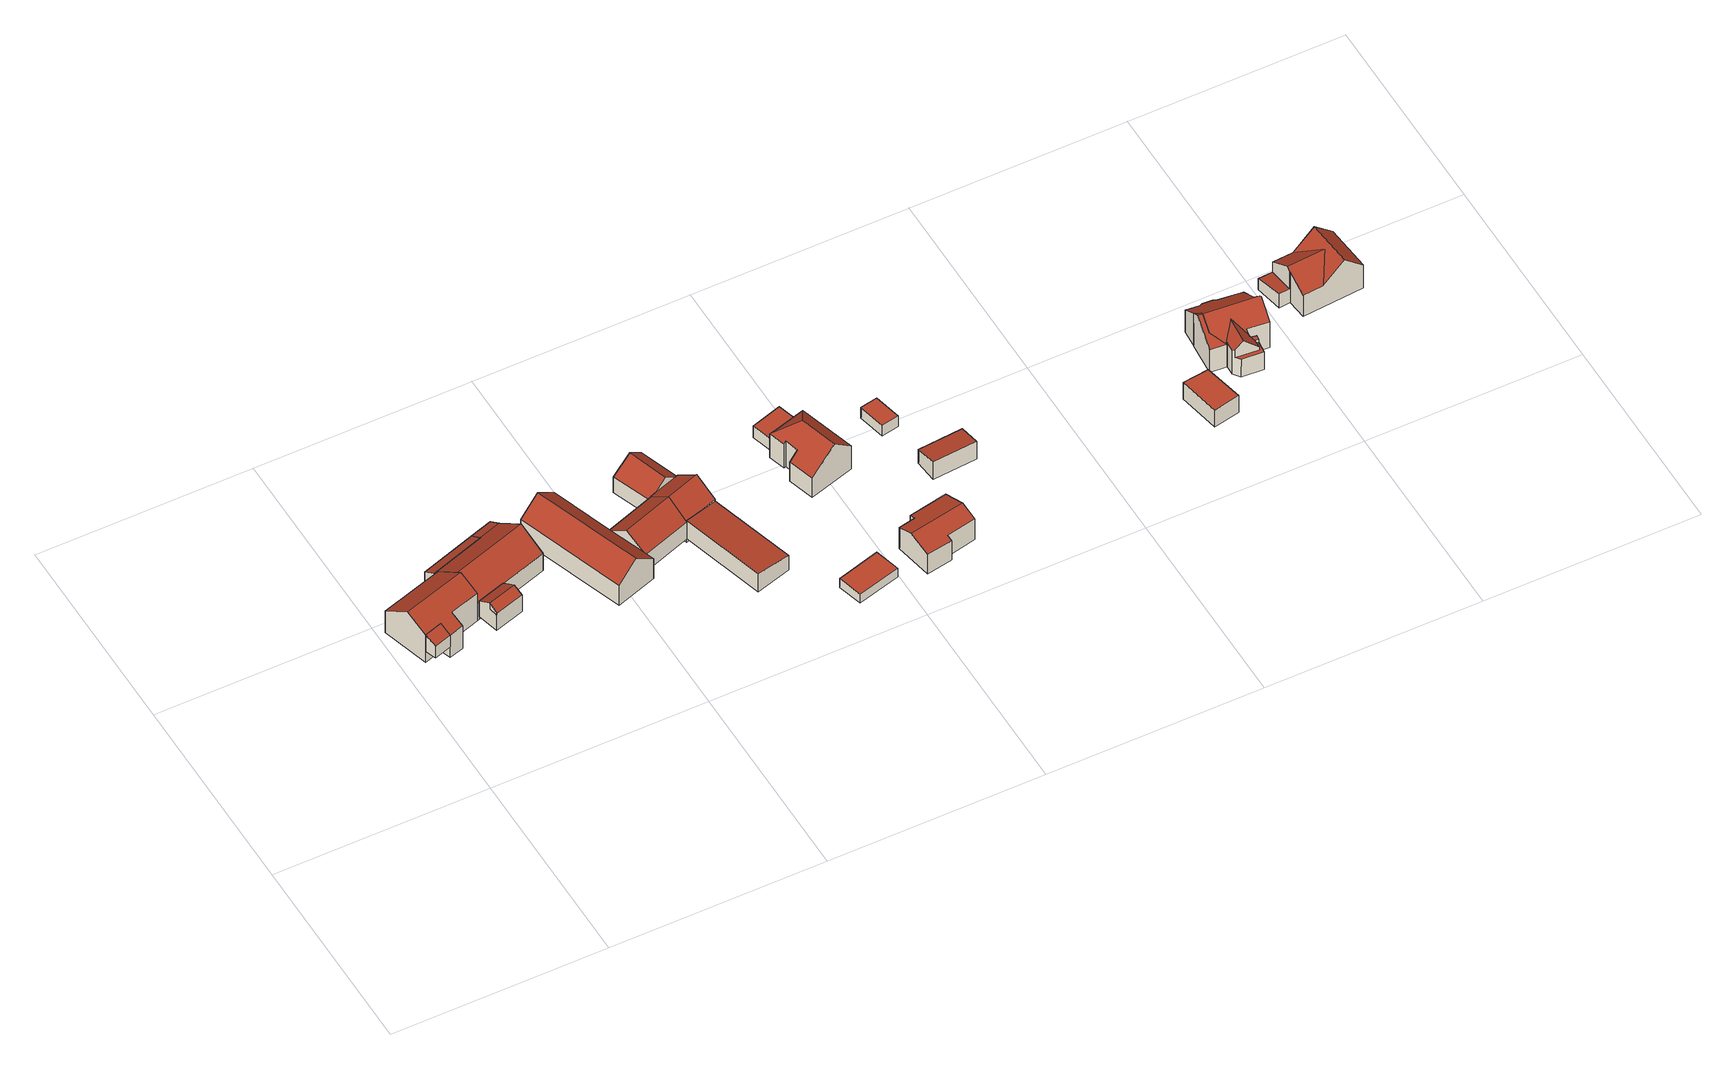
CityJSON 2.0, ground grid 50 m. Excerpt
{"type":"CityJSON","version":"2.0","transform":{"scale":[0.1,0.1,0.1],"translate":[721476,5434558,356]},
"CityObjects":{
"building1":{"type":"Building","attributes":{"Gemeindeschluessel":"09375181","HoeheDach":"368.257","HoeheGrund":"363.401","Methode":"2000","NiedrigsteTraufeDesGebaeudes":"366.735","Geometrietyp2DReferenz":"3000","measuredHeight":4.86,"function":"51009_1610","roofType":"2100"},"geometry":[{"type":"Solid","lod":"2","boundaries":[[[[0,1,2,3]],[[3,4,5,0]],[[2,6,4,3]],[[4,6,7,5]],[[0,5,7,1]],[[1,7,6,2]]]],"semantics":{"surfaces":[{"type":"GroundSurface","Flaeche":"11.326","Z_MAX":"0.000","Z_MAX_ASL":"363.401","Z_MIN":"0.000","Z_MIN_ASL":"363.401"},{"type":"WallSurface","Flaeche":"11.086","Z_MAX":"4.856","Z_MAX_ASL":"368.257","Z_MIN":"0.000","Z_MIN_ASL":"363.401"},{"type":"WallSurface","Flaeche":"14.099","Z_MAX":"3.360","Z_MAX_ASL":"366.761","Z_MIN":"0.000","Z_MIN_ASL":"363.401"},{"type":"RoofSurface","Dachneigung":"60.650","Dachorientierung":"162.802","Flaeche":"12.994","Z_MAX":"4.856","Z_MAX_ASL":"368.257","Z_MIN":"3.334","Z_MIN_ASL":"366.735"},{"type":"WallSurface","Flaeche":"20.536","Z_MAX":"4.856","Z_MAX_ASL":"368.257","Z_MIN":"0.000","Z_MIN_ASL":"363.401"},{"type":"WallSurface","Flaeche":"10.927","Z_MAX":"4.856","Z_MAX_ASL":"368.257","Z_MIN":"0.000","Z_MIN_ASL":"363.401"}],"values":[[0,1,2,3,4,5]]}}]},
"building2":{"type":"Building","attributes":{"Gemeindeschluessel":"09375181","HoeheDach":"371.040","HoeheGrund":"360.240","Methode":"2000","NiedrigsteTraufeDesGebaeudes":"366.636","Geometrietyp2DReferenz":"3000","measuredHeight":10.8,"function":"31001_1000","roofType":"3100"},"address":[{"Country":"Germany","Locality":"Pettendorf","ThoroughfareName":"Keltenstraße 45"}],"geometry":[{"type":"Solid","lod":"2","boundaries":[[[[8,9,6,10,11,12,13,14]],[[15,16,17,18]],[[18,17,13,12,19]],[[19,12,11,20]],[[14,13,17,16]],[[21,9,8,22]],[[18,19,20,23,24,21,22,15]],[[20,11,10,23]],[[24,6,9,21]],[[23,10,6,24]],[[22,8,14,16,15]]]],"semantics":{"surfaces":[{"type":"RoofSurface","Dachneigung":"61.270","Dachorientierung":"162.734","Flaeche":"97.025","Z_MAX":"10.800","Z_MAX_ASL":"371.040","Z_MIN":"6.512","Z_MIN_ASL":"366.752"},{"type":"WallSurface","Flaeche":"96.920","Z_MAX":"6.439","Z_MAX_ASL":"366.679","Z_MIN":"0.000","Z_MIN_ASL":"360.240"},{"type":"WallSurface","Flaeche":"99.090","Z_MAX":"10.800","Z_MAX_ASL":"371.040","Z_MIN":"0.000","Z_MIN_ASL":"360.240"},{"type":"WallSurface","Flaeche":"61.466","Z_MAX":"8.214","Z_MAX_ASL":"368.454","Z_MIN":"0.000","Z_MIN_ASL":"360.240"},{"type":"RoofSurface","Dachneigung":"55.242","Dachorientierung":"342.733","Flaeche":"116.554","Z_MAX":"10.800","Z_MAX_ASL":"371.040","Z_MIN":"6.396","Z_MIN_ASL":"366.636"},{"type":"WallSurface","Flaeche":"33.756","Z_MAX":"7.974","Z_MAX_ASL":"368.214","Z_MIN":"0.000","Z_MIN_ASL":"360.240"},{"type":"GroundSurface","Flaeche":"180.844","Z_MAX":"0.000","Z_MAX_ASL":"360.240","Z_MIN":"0.000","Z_MIN_ASL":"360.240"},{"type":"WallSurface","Flaeche":"22.868","Z_MAX":"8.214","Z_MAX_ASL":"368.454","Z_MIN":"0.000","Z_MIN_ASL":"360.240"},{"type":"WallSurface","Flaeche":"19.272","Z_MAX":"7.971","Z_MAX_ASL":"368.211","Z_MIN":"0.000","Z_MIN_ASL":"360.240"},{"type":"WallSurface","Flaeche":"23.396","Z_MAX":"6.512","Z_MAX_ASL":"366.752","Z_MIN":"0.000","Z_MIN_ASL":"360.240"},{"type":"WallSurface","Flaeche":"102.959","Z_MAX":"10.800","Z_MAX_ASL":"371.040","Z_MIN":"0.000","Z_MIN_ASL":"360.240"}],"values":[[0,1,2,3,4,5,6,7,8,9,10]]}}]},
"building3":{"type":"Building","attributes":{"Gemeindeschluessel":"09375181","HoeheDach":"367.457","HoeheGrund":"361.240","Methode":"2000","NiedrigsteTraufeDesGebaeudes":"365.626","Geometrietyp2DReferenz":"3000","measuredHeight":6.22,"function":"31001_2000","roofType":"3100"},"geometry":[{"type":"Solid","lod":"2","boundaries":[[[[25,26,27,28]],[[26,29,30,27]],[[26,25,31,32,33,29]],[[31,34,35,36,37,32]],[[37,36,29,33]],[[34,28,27,30,35]],[[31,25,28,34]],[[32,37,33]],[[36,35,30,29]]]],"semantics":{"surfaces":[{"type":"WallSurface","Flaeche":"30.691","Z_MAX":"4.453","Z_MAX_ASL":"365.693","Z_MIN":"0.000","Z_MIN_ASL":"361.240"},{"type":"RoofSurface","Dachneigung":"59.486","Dachorientierung":"342.905","Flaeche":"24.773","Z_MAX":"6.217","Z_MAX_ASL":"367.457","Z_MIN":"4.391","Z_MIN_ASL":"365.631"},{"type":"WallSurface","Flaeche":"25.782","Z_MAX":"6.217","Z_MAX_ASL":"367.457","Z_MIN":"0.000","Z_MIN_ASL":"361.240"},{"type":"WallSurface","Flaeche":"35.138","Z_MAX":"4.902","Z_MAX_ASL":"366.142","Z_MIN":"0.000","Z_MIN_ASL":"361.240"},{"type":"WallSurface","Flaeche":"2.620","Z_MAX":"6.217","Z_MAX_ASL":"367.457","Z_MIN":"4.386","Z_MIN_ASL":"365.626"},{"type":"WallSurface","Flaeche":"28.841","Z_MAX":"6.217","Z_MAX_ASL":"367.457","Z_MIN":"0.000","Z_MIN_ASL":"361.240"},{"type":"GroundSurface","Flaeche":"37.252","Z_MAX":"0.000","Z_MAX_ASL":"361.240","Z_MIN":"0.000","Z_MIN_ASL":"361.240"},{"type":"RoofSurface","Dachneigung":"90.000","Dachorientierung":"-1.000","Flaeche":"0.144","Z_MAX":"4.386","Z_MAX_ASL":"365.626","Z_MIN":"4.386","Z_MIN_ASL":"365.626"},{"type":"RoofSurface","Dachneigung":"59.493","Dachorientierung":"162.907","Flaeche":"18.300","Z_MAX":"6.217","Z_MAX_ASL":"367.457","Z_MIN":"4.902","Z_MIN_ASL":"366.142"}],"values":[[0,1,2,3,4,5,6,7,8]]}}]},
"building4":{"type":"Building","attributes":{"Gemeindeschluessel":"09375181","HoeheDach":"365.202","HoeheGrund":"360.120","Methode":"2000","NiedrigsteTraufeDesGebaeudes":"363.816","Geometrietyp2DReferenz":"3000","measuredHeight":5.08,"function":"51009_1610","roofType":"2100"},"geometry":[{"type":"Solid","lod":"2","boundaries":[[[[38,39,40,41]],[[42,43,40,39]],[[44,42,39,38]],[[38,41,45,44]],[[45,43,42,44]],[[41,40,43,45]]]],"semantics":{"surfaces":[{"type":"WallSurface","Flaeche":"50.185","Z_MAX":"3.696","Z_MAX_ASL":"363.816","Z_MIN":"0.000","Z_MIN_ASL":"360.120"},{"type":"RoofSurface","Dachneigung":"62.188","Dachorientierung":"341.902","Flaeche":"40.103","Z_MAX":"5.082","Z_MAX_ASL":"365.202","Z_MIN":"3.696","Z_MIN_ASL":"363.816"},{"type":"WallSurface","Flaeche":"11.382","Z_MAX":"5.067","Z_MAX_ASL":"365.187","Z_MIN":"0.000","Z_MIN_ASL":"360.120"},{"type":"GroundSurface","Flaeche":"35.471","Z_MAX":"0.000","Z_MAX_ASL":"360.120","Z_MIN":"0.000","Z_MIN_ASL":"360.120"},{"type":"WallSurface","Flaeche":"68.857","Z_MAX":"5.082","Z_MAX_ASL":"365.202","Z_MIN":"0.000","Z_MIN_ASL":"360.120"},{"type":"WallSurface","Flaeche":"11.537","Z_MAX":"5.082","Z_MAX_ASL":"365.202","Z_MIN":"0.000","Z_MIN_ASL":"360.120"}],"values":[[0,1,2,3,4,5]]}}]},
"building5":{"type":"Building","attributes":{"Gemeindeschluessel":"09375181","HoeheDach":"369.600","HoeheGrund":"360.310","Methode":"2000","NiedrigsteTraufeDesGebaeudes":"363.817","Geometrietyp2DReferenz":"3000","measuredHeight":9.29,"function":"31001_2000","roofType":"3100"},"geometry":[{"type":"Solid","lod":"2","boundaries":[[[[46,47,48,49,50,51]],[[52,53,54,51,50,55]],[[46,51,54,56]],[[57,58,59,60,40]],[[61,62,52,55,63]],[[61,64,58,57,47,46,56,65,62]],[[61,63,66,64]],[[57,40,48,47]],[[63,55,50,49,60,59,66]],[[60,49,48,40]],[[64,66,59,58]],[[65,53,52,62]],[[56,54,53,65]]]],"semantics":{"surfaces":[{"type":"WallSurface","Flaeche":"97.379","Z_MAX":"9.290","Z_MAX_ASL":"369.600","Z_MIN":"0.000","Z_MIN_ASL":"360.310"},{"type":"RoofSurface","Dachneigung":"54.365","Dachorientierung":"162.100","Flaeche":"142.191","Z_MAX":"9.290","Z_MAX_ASL":"369.600","Z_MIN":"4.946","Z_MIN_ASL":"365.256"},{"type":"WallSurface","Flaeche":"57.630","Z_MAX":"4.951","Z_MAX_ASL":"365.261","Z_MIN":"0.000","Z_MIN_ASL":"360.310"},{"type":"WallSurface","Flaeche":"11.098","Z_MAX":"4.944","Z_MAX_ASL":"365.254","Z_MIN":"0.000","Z_MIN_ASL":"360.310"},{"type":"WallSurface","Flaeche":"80.347","Z_MAX":"9.290","Z_MAX_ASL":"369.600","Z_MIN":"0.000","Z_MIN_ASL":"360.310"},{"type":"GroundSurface","Flaeche":"245.697","Z_MAX":"0.000","Z_MAX_ASL":"360.310","Z_MIN":"0.000","Z_MIN_ASL":"360.310"},{"type":"WallSurface","Flaeche":"5.838","Z_MAX":"5.739","Z_MAX_ASL":"366.049","Z_MIN":"0.000","Z_MIN_ASL":"360.310"},{"type":"WallSurface","Flaeche":"19.311","Z_MAX":"3.508","Z_MAX_ASL":"363.818","Z_MIN":"0.000","Z_MIN_ASL":"360.310"},{"type":"RoofSurface","Dachneigung":"54.369","Dachorientierung":"342.102","Flaeche":"142.618","Z_MAX":"9.290","Z_MAX_ASL":"369.600","Z_MIN":"4.910","Z_MIN_ASL":"365.220"},{"type":"RoofSurface","Dachneigung":"61.503","Dachorientierung":"342.092","Flaeche":"16.176","Z_MAX":"4.910","Z_MAX_ASL":"365.220","Z_MIN":"3.507","Z_MIN_ASL":"363.817"},{"type":"WallSurface","Flaeche":"67.174","Z_MAX":"4.957","Z_MAX_ASL":"365.267","Z_MIN":"0.000","Z_MIN_ASL":"360.310"},{"type":"WallSurface","Flaeche":"2.457","Z_MAX":"4.949","Z_MAX_ASL":"365.259","Z_MIN":"0.000","Z_MIN_ASL":"360.310"},{"type":"WallSurface","Flaeche":"34.345","Z_MAX":"4.951","Z_MAX_ASL":"365.261","Z_MIN":"0.000","Z_MIN_ASL":"360.310"}],"values":[[0,1,2,3,4,5,6,7,8,9,10,11,12]]}}]},
"building6":{"type":"Building","attributes":{"Gemeindeschluessel":"09375181","HoeheDach":"369.210","HoeheGrund":"359.370","Methode":"2000","NiedrigsteTraufeDesGebaeudes":"365.208","Geometrietyp2DReferenz":"3000","measuredHeight":9.84,"function":"31001_2000","roofType":"3100"},"geometry":[{"type":"Solid","lod":"2","boundaries":[[[[67,68,69,70,71,72]],[[73,74,75,76,77,78]],[[70,75,74,71]],[[71,74,73,79,72]],[[67,80,78,77,68]],[[72,79,80,67]],[[68,77,76,69]],[[69,76,75,70]],[[79,73,78,80]]]],"semantics":{"surfaces":[{"type":"GroundSurface","Flaeche":"271.115","Z_MAX":"0.000","Z_MAX_ASL":"359.370","Z_MIN":"0.000","Z_MIN_ASL":"359.370"},{"type":"RoofSurface","Dachneigung":"51.900","Dachorientierung":"70.943","Flaeche":"171.310","Z_MAX":"9.840","Z_MAX_ASL":"369.210","Z_MIN":"5.838","Z_MIN_ASL":"365.208"},{"type":"WallSurface","Flaeche":"12.823","Z_MAX":"5.860","Z_MAX_ASL":"365.230","Z_MIN":"0.000","Z_MIN_ASL":"359.370"},{"type":"WallSurface","Flaeche":"79.698","Z_MAX":"9.840","Z_MAX_ASL":"369.210","Z_MIN":"0.000","Z_MIN_ASL":"359.370"},{"type":"WallSurface","Flaeche":"79.009","Z_MAX":"9.840","Z_MAX_ASL":"369.210","Z_MIN":"0.000","Z_MIN_ASL":"359.370"},{"type":"WallSurface","Flaeche":"158.673","Z_MAX":"5.879","Z_MAX_ASL":"365.249","Z_MIN":"0.000","Z_MIN_ASL":"359.370"},{"type":"WallSurface","Flaeche":"88.163","Z_MAX":"5.954","Z_MAX_ASL":"365.324","Z_MIN":"0.000","Z_MIN_ASL":"359.370"},{"type":"WallSurface","Flaeche":"58.776","Z_MAX":"5.954","Z_MAX_ASL":"365.324","Z_MIN":"0.000","Z_MIN_ASL":"359.370"},{"type":"RoofSurface","Dachneigung":"51.896","Dachorientierung":"250.940","Flaeche":"173.220","Z_MAX":"9.840","Z_MAX_ASL":"369.210","Z_MIN":"5.879","Z_MIN_ASL":"365.249"}],"values":[[0,1,2,3,4,5,6,7,8]]}}]},
"building7":{"type":"Building","attributes":{"Gemeindeschluessel":"09375181","HoeheDach":"368.440","HoeheGrund":"359.720","Methode":"2000","NiedrigsteTraufeDesGebaeudes":"364.583","Geometrietyp2DReferenz":"3000","measuredHeight":8.72,"function":"31001_2000","roofType":"3100"},"geometry":[{"type":"Solid","lod":"2","boundaries":[[[[81,82,83,84,85]],[[86,81,85,87]],[[83,82,88,89]],[[86,88,82,81]],[[84,83,89,90]],[[84,90,87,85]],[[90,89,88,86,87]]]],"semantics":{"surfaces":[{"type":"WallSurface","Flaeche":"67.932","Z_MAX":"8.720","Z_MAX_ASL":"368.440","Z_MIN":"0.000","Z_MIN_ASL":"359.720"},{"type":"RoofSurface","Dachneigung":"52.729","Dachorientierung":"340.546","Flaeche":"79.387","Z_MAX":"8.720","Z_MAX_ASL":"368.440","Z_MIN":"4.918","Z_MIN_ASL":"364.638"},{"type":"GroundSurface","Flaeche":"125.352","Z_MAX":"0.000","Z_MAX_ASL":"359.720","Z_MIN":"0.000","Z_MIN_ASL":"359.720"},{"type":"WallSurface","Flaeche":"62.767","Z_MAX":"4.918","Z_MAX_ASL":"364.638","Z_MIN":"0.000","Z_MIN_ASL":"359.720"},{"type":"WallSurface","Flaeche":"60.298","Z_MAX":"4.951","Z_MAX_ASL":"364.671","Z_MIN":"0.000","Z_MIN_ASL":"359.720"},{"type":"RoofSurface","Dachneigung":"52.732","Dachorientierung":"160.542","Flaeche":"78.134","Z_MAX":"8.720","Z_MAX_ASL":"368.440","Z_MIN":"4.863","Z_MIN_ASL":"364.583"},{"type":"WallSurface","Flaeche":"68.550","Z_MAX":"8.720","Z_MAX_ASL":"368.440","Z_MIN":"0.000","Z_MIN_ASL":"359.720"}],"values":[[0,1,2,3,4,5,6]]}}]},
"building8":{"type":"Building","attributes":{"Gemeindeschluessel":"09375181","HoeheDach":"368.440","HoeheGrund":"358.640","Methode":"2000","NiedrigsteTraufeDesGebaeudes":"363.067","Geometrietyp2DReferenz":"3000","measuredHeight":9.8,"function":"31001_2000","roofType":"3100"},"geometry":[{"type":"Solid","lod":"2","boundaries":[[[[90,91,92,87]],[[93,94,95,96,97]],[[98,99,100]],[[94,101,102,103,104,95]],[[101,105,90,87,102]],[[100,99,106,97,96]],[[104,98,100,96,95]],[[101,94,93,107,105]],[[107,93,97,106,108,92,91]],[[99,108,106]],[[107,91,90,105]],[[98,103,102,87,92,108,99]],[[104,103,98]]]],"semantics":{"surfaces":[{"type":"RoofSurface","Dachneigung":"52.982","Dachorientierung":"160.840","Flaeche":"52.797","Z_MAX":"9.800","Z_MAX_ASL":"368.440","Z_MIN":"5.998","Z_MIN_ASL":"364.638"},{"type":"WallSurface","Flaeche":"52.233","Z_MAX":"8.010","Z_MAX_ASL":"366.650","Z_MIN":"0.000","Z_MIN_ASL":"358.640"},{"type":"WallSurface","Flaeche":"5.618","Z_MAX":"8.010","Z_MAX_ASL":"366.650","Z_MIN":"5.960","Z_MIN_ASL":"364.600"},{"type":"WallSurface","Flaeche":"46.231","Z_MAX":"6.012","Z_MAX_ASL":"364.652","Z_MIN":"0.000","Z_MIN_ASL":"358.640"},{"type":"WallSurface","Flaeche":"79.604","Z_MAX":"9.800","Z_MAX_ASL":"368.440","Z_MIN":"0.000","Z_MIN_ASL":"358.640"},{"type":"RoofSurface","Dachneigung":"53.197","Dachorientierung":"71.557","Flaeche":"42.317","Z_MAX":"8.010","Z_MAX_ASL":"366.650","Z_MIN":"5.395","Z_MIN_ASL":"364.035"},{"type":"RoofSurface","Dachneigung":"53.197","Dachorientierung":"251.560","Flaeche":"58.663","Z_MAX":"8.010","Z_MAX_ASL":"366.650","Z_MIN":"4.427","Z_MIN_ASL":"363.067"},{"type":"GroundSurface","Flaeche":"164.506","Z_MAX":"0.000","Z_MAX_ASL":"358.640","Z_MIN":"0.000","Z_MIN_ASL":"358.640"},{"type":"WallSurface","Flaeche":"134.050","Z_MAX":"9.800","Z_MAX_ASL":"368.440","Z_MIN":"0.000","Z_MIN_ASL":"358.640"},{"type":"WallSurface","Flaeche":"0.213","Z_MAX":"5.960","Z_MAX_ASL":"364.600","Z_MIN":"5.395","Z_MIN_ASL":"364.035"},{"type":"WallSurface","Flaeche":"50.791","Z_MAX":"5.998","Z_MAX_ASL":"364.638","Z_MIN":"0.000","Z_MIN_ASL":"358.640"},{"type":"RoofSurface","Dachneigung":"52.987","Dachorientierung":"340.838","Flaeche":"51.955","Z_MAX":"9.800","Z_MAX_ASL":"368.440","Z_MIN":"5.960","Z_MIN_ASL":"364.600"},{"type":"WallSurface","Flaeche":"1.217","Z_MAX":"5.960","Z_MAX_ASL":"364.600","Z_MIN":"4.611","Z_MIN_ASL":"363.251"}],"values":[[0,1,2,3,4,5,6,7,8,9,10,11,12]]}}]},
"building9":{"type":"Building","attributes":{"Gemeindeschluessel":"09375181","HoeheDach":"365.248","HoeheGrund":"359.910","Methode":"2000","NiedrigsteTraufeDesGebaeudes":"364.166","Geometrietyp2DReferenz":"3000","measuredHeight":5.34,"function":"31001_2000","roofType":"1000"},"geometry":[{"type":"Solid","lod":"2","boundaries":[[[[109,110,111,112]],[[110,113,114,111]],[[115,112,111,114]],[[116,109,112,115]],[[113,116,115,114]],[[116,113,110,109]]]],"semantics":{"surfaces":[{"type":"WallSurface","Flaeche":"89.379","Z_MAX":"4.256","Z_MAX_ASL":"364.166","Z_MIN":"0.000","Z_MIN_ASL":"359.910"},{"type":"WallSurface","Flaeche":"40.515","Z_MAX":"5.313","Z_MAX_ASL":"365.223","Z_MIN":"0.000","Z_MIN_ASL":"359.910"},{"type":"RoofSurface","Dachneigung":"82.876","Dachorientierung":"73.744","Flaeche":"179.239","Z_MAX":"5.338","Z_MAX_ASL":"365.248","Z_MIN":"4.256","Z_MIN_ASL":"364.166"},{"type":"WallSurface","Flaeche":"41.532","Z_MAX":"5.338","Z_MAX_ASL":"365.248","Z_MIN":"0.000","Z_MIN_ASL":"359.910"},{"type":"WallSurface","Flaeche":"109.558","Z_MAX":"5.338","Z_MAX_ASL":"365.248","Z_MIN":"0.000","Z_MIN_ASL":"359.910"},{"type":"GroundSurface","Flaeche":"177.855","Z_MAX":"0.000","Z_MAX_ASL":"359.910","Z_MIN":"0.000","Z_MIN_ASL":"359.910"}],"values":[[0,1,2,3,4,5]]}}]},
"building10":{"type":"Building","attributes":{"Gemeindeschluessel":"09375181","HoeheDach":"368.623","HoeheGrund":"365.960","Methode":"1000","NiedrigsteTraufeDesGebaeudes":"368.623","Geometrietyp2DReferenz":"3000","measuredHeight":2.66,"function":"31001_2000","roofType":"1000"},"geometry":[{"type":"Solid","lod":"2","boundaries":[[[[117,118,119,120]],[[120,119,121,122]],[[123,124,118,117]],[[120,122,123,117]],[[118,124,121,119]],[[122,121,124,123]]]],"semantics":{"surfaces":[{"type":"WallSurface","Flaeche":"16.202","Z_MAX":"2.663","Z_MAX_ASL":"368.623","Z_MIN":"0.000","Z_MIN_ASL":"365.960"},{"type":"WallSurface","Flaeche":"27.612","Z_MAX":"2.663","Z_MAX_ASL":"368.623","Z_MIN":"0.000","Z_MIN_ASL":"365.960"},{"type":"WallSurface","Flaeche":"27.611","Z_MAX":"2.663","Z_MAX_ASL":"368.623","Z_MIN":"0.000","Z_MIN_ASL":"365.960"},{"type":"GroundSurface","Flaeche":"63.088","Z_MAX":"0.000","Z_MAX_ASL":"365.960","Z_MIN":"0.000","Z_MIN_ASL":"365.960"},{"type":"RoofSurface","Dachneigung":"90.000","Dachorientierung":"-1.000","Flaeche":"63.088","Z_MAX":"2.663","Z_MAX_ASL":"368.623","Z_MIN":"2.663","Z_MIN_ASL":"368.623"},{"type":"WallSurface","Flaeche":"16.204","Z_MAX":"2.663","Z_MAX_ASL":"368.623","Z_MIN":"0.000","Z_MIN_ASL":"365.960"}],"values":[[0,1,2,3,4,5]]}}]},
"building11":{"type":"Building","attributes":{"Gemeindeschluessel":"09375181","HoeheDach":"374.316","HoeheGrund":"366.840","Methode":"1000","NiedrigsteTraufeDesGebaeudes":"372.491","Geometrietyp2DReferenz":"3000","measuredHeight":7.48,"function":"31001_1000","roofType":"3100"},"address":[{"Country":"Germany","Locality":"Pettendorf","ThoroughfareName":"Keltenstraße 41"}],"geometry":[{"type":"Solid","lod":"2","boundaries":[[[[125,126,127,128,129,130,131,132]],[[133,134,135,136,137,138]],[[130,139,140,131]],[[132,141,142,125]],[[128,134,133,129]],[[125,142,137,136,126]],[[138,137,142,141,140,139]],[[129,133,138,139,130]],[[131,140,141,132]],[[126,136,135,127]],[[127,135,134,128]]]],"semantics":{"surfaces":[{"type":"GroundSurface","Flaeche":"125.434","Z_MAX":"0.000","Z_MAX_ASL":"366.840","Z_MIN":"0.000","Z_MIN_ASL":"366.840"},{"type":"RoofSurface","Dachneigung":"70.991","Dachorientierung":"169.243","Flaeche":"64.654","Z_MAX":"7.476","Z_MAX_ASL":"374.316","Z_MIN":"5.653","Z_MIN_ASL":"372.493"},{"type":"WallSurface","Flaeche":"25.320","Z_MAX":"6.170","Z_MAX_ASL":"373.010","Z_MIN":"0.000","Z_MIN_ASL":"366.840"},{"type":"WallSurface","Flaeche":"52.073","Z_MAX":"5.658","Z_MAX_ASL":"372.498","Z_MIN":"0.000","Z_MIN_ASL":"366.840"},{"type":"WallSurface","Flaeche":"34.812","Z_MAX":"5.653","Z_MAX_ASL":"372.493","Z_MIN":"0.000","Z_MIN_ASL":"366.840"},{"type":"WallSurface","Flaeche":"61.723","Z_MAX":"7.476","Z_MAX_ASL":"374.316","Z_MIN":"0.000","Z_MIN_ASL":"366.840"},{"type":"RoofSurface","Dachneigung":"70.996","Dachorientierung":"349.241","Flaeche":"68.019","Z_MAX":"7.476","Z_MAX_ASL":"374.316","Z_MIN":"5.651","Z_MIN_ASL":"372.491"},{"type":"WallSurface","Flaeche":"60.656","Z_MAX":"7.476","Z_MAX_ASL":"374.316","Z_MIN":"0.000","Z_MIN_ASL":"366.840"},{"type":"WallSurface","Flaeche":"8.906","Z_MAX":"6.170","Z_MAX_ASL":"373.010","Z_MIN":"0.000","Z_MIN_ASL":"366.840"},{"type":"WallSurface","Flaeche":"43.753","Z_MAX":"6.103","Z_MAX_ASL":"372.943","Z_MIN":"0.000","Z_MIN_ASL":"366.840"},{"type":"WallSurface","Flaeche":"7.678","Z_MAX":"6.103","Z_MAX_ASL":"372.943","Z_MIN":"0.000","Z_MIN_ASL":"366.840"}],"values":[[0,1,2,3,4,5,6,7,8,9,10]]}}]},
"building12":{"type":"Building","attributes":{"Gemeindeschluessel":"09375181","HoeheDach":"370.120","HoeheGrund":"359.150","Methode":"2000","NiedrigsteTraufeDesGebaeudes":"364.668","Geometrietyp2DReferenz":"3000","measuredHeight":10.97,"function":"31001_1000","roofType":"3200"},"address":[{"Country":"Germany","Locality":"Pettendorf","ThoroughfareName":"Keltenstraße 39a"}],"geometry":[{"type":"Solid","lod":"2","boundaries":[[[[143,144,145,146]],[[147,148,149,150]],[[151,152,153,143,146,154,148,147,155]],[[154,146,145,156,157]],[[153,158,144,143]],[[147,150,159,155]],[[160,159,150,161]],[[156,161,150,149,157]],[[151,162,163,152]],[[158,153,152,163]],[[158,163,162,160,161,156,145,144]],[[162,151,155,159,160]],[[154,157,149,148]]]],"semantics":{"surfaces":[{"type":"WallSurface","Flaeche":"3.862","Z_MAX":"7.432","Z_MAX_ASL":"366.582","Z_MIN":"0.000","Z_MIN_ASL":"359.150"},{"type":"WallSurface","Flaeche":"51.790","Z_MAX":"6.882","Z_MAX_ASL":"366.032","Z_MIN":"0.000","Z_MIN_ASL":"359.150"},{"type":"GroundSurface","Flaeche":"137.653","Z_MAX":"0.000","Z_MAX_ASL":"359.150","Z_MIN":"0.000","Z_MIN_ASL":"359.150"},{"type":"WallSurface","Flaeche":"27.971","Z_MAX":"6.968","Z_MAX_ASL":"366.118","Z_MIN":"0.000","Z_MIN_ASL":"359.150"},{"type":"WallSurface","Flaeche":"24.959","Z_MAX":"7.441","Z_MAX_ASL":"366.591","Z_MIN":"0.000","Z_MIN_ASL":"359.150"},{"type":"WallSurface","Flaeche":"94.625","Z_MAX":"6.880","Z_MAX_ASL":"366.030","Z_MIN":"0.000","Z_MIN_ASL":"359.150"},{"type":"RoofSurface","Dachneigung":"49.122","Dachorientierung":"73.410","Flaeche":"71.454","Z_MAX":"10.970","Z_MAX_ASL":"370.120","Z_MIN":"6.863","Z_MIN_ASL":"366.013"},{"type":"RoofSurface","Dachneigung":"49.109","Dachorientierung":"343.388","Flaeche":"29.526","Z_MAX":"10.970","Z_MAX_ASL":"370.120","Z_MIN":"6.873","Z_MIN_ASL":"366.023"},{"type":"WallSurface","Flaeche":"35.399","Z_MAX":"5.540","Z_MAX_ASL":"364.690","Z_MIN":"0.000","Z_MIN_ASL":"359.150"},{"type":"WallSurface","Flaeche":"14.249","Z_MAX":"7.441","Z_MAX_ASL":"366.591","Z_MIN":"0.000","Z_MIN_ASL":"359.150"},{"type":"RoofSurface","Dachneigung":"49.117","Dachorientierung":"253.407","Flaeche":"81.097","Z_MAX":"10.970","Z_MAX_ASL":"370.120","Z_MIN":"5.518","Z_MIN_ASL":"364.668"},{"type":"WallSurface","Flaeche":"94.091","Z_MAX":"10.970","Z_MAX_ASL":"370.120","Z_MIN":"0.000","Z_MIN_ASL":"359.150"},{"type":"WallSurface","Flaeche":"12.760","Z_MAX":"6.882","Z_MAX_ASL":"366.032","Z_MIN":"0.000","Z_MIN_ASL":"359.150"}],"values":[[0,1,2,3,4,5,6,7,8,9,10,11,12]]}}]},
"building13":{"type":"Building","attributes":{"Gemeindeschluessel":"09375181","HoeheDach":"362.036","HoeheGrund":"358.620","Methode":"1000","NiedrigsteTraufeDesGebaeudes":"362.036","Geometrietyp2DReferenz":"3000","measuredHeight":3.42,"function":"31001_2000","roofType":"1000"},"geometry":[{"type":"Solid","lod":"2","boundaries":[[[[164,165,166,167]],[[168,166,165,169]],[[170,168,169,171]],[[171,164,167,170]],[[171,169,165,164]],[[167,166,168,170]]]],"semantics":{"surfaces":[{"type":"WallSurface","Flaeche":"22.647","Z_MAX":"3.416","Z_MAX_ASL":"362.036","Z_MIN":"0.000","Z_MIN_ASL":"358.620"},{"type":"RoofSurface","Dachneigung":"90.000","Dachorientierung":"-1.000","Flaeche":"49.880","Z_MAX":"3.416","Z_MAX_ASL":"362.036","Z_MIN":"3.416","Z_MIN_ASL":"362.036"},{"type":"WallSurface","Flaeche":"22.614","Z_MAX":"3.416","Z_MAX_ASL":"362.036","Z_MIN":"0.000","Z_MIN_ASL":"358.620"},{"type":"GroundSurface","Flaeche":"49.880","Z_MAX":"0.000","Z_MAX_ASL":"358.620","Z_MIN":"0.000","Z_MIN_ASL":"358.620"},{"type":"WallSurface","Flaeche":"25.724","Z_MAX":"3.416","Z_MAX_ASL":"362.036","Z_MIN":"0.000","Z_MIN_ASL":"358.620"},{"type":"WallSurface","Flaeche":"25.714","Z_MAX":"3.416","Z_MAX_ASL":"362.036","Z_MIN":"0.000","Z_MIN_ASL":"358.620"}],"values":[[0,1,2,3,4,5]]}}]},
"building14":{"type":"Building","attributes":{"Gemeindeschluessel":"09375181","HoeheDach":"360.694","HoeheGrund":"357.600","Methode":"1000","NiedrigsteTraufeDesGebaeudes":"360.694","Geometrietyp2DReferenz":"3000","measuredHeight":3.09,"function":"31001_2000","roofType":"1000","storeysAboveGround":1},"geometry":[{"type":"Solid","lod":"2","boundaries":[[[[172,173,174,175]],[[176,172,175,177]],[[174,178,177,175]],[[172,176,179,173]],[[179,176,177,178]],[[173,179,178,174]]]],"semantics":{"surfaces":[{"type":"WallSurface","Flaeche":"20.590","Z_MAX":"3.094","Z_MAX_ASL":"360.694","Z_MIN":"0.000","Z_MIN_ASL":"357.600"},{"type":"WallSurface","Flaeche":"12.873","Z_MAX":"3.094","Z_MAX_ASL":"360.694","Z_MIN":"0.000","Z_MIN_ASL":"357.600"},{"type":"GroundSurface","Flaeche":"27.642","Z_MAX":"0.000","Z_MAX_ASL":"357.600","Z_MIN":"0.000","Z_MIN_ASL":"357.600"},{"type":"RoofSurface","Dachneigung":"90.000","Dachorientierung":"-1.000","Flaeche":"27.642","Z_MAX":"3.094","Z_MAX_ASL":"360.694","Z_MIN":"3.094","Z_MIN_ASL":"360.694"},{"type":"WallSurface","Flaeche":"20.421","Z_MAX":"3.094","Z_MAX_ASL":"360.694","Z_MIN":"0.000","Z_MIN_ASL":"357.600"},{"type":"WallSurface","Flaeche":"12.939","Z_MAX":"3.094","Z_MAX_ASL":"360.694","Z_MIN":"0.000","Z_MIN_ASL":"357.600"}],"values":[[0,1,2,3,4,5]]}}]},
"building15":{"type":"Building","attributes":{"Gemeindeschluessel":"09375181","HoeheDach":"364.852","HoeheGrund":"359.790","Methode":"1000","NiedrigsteTraufeDesGebaeudes":"363.801","Geometrietyp2DReferenz":"3000","measuredHeight":5.06,"function":"31001_2000","roofType":"2100"},"geometry":[{"type":"Solid","lod":"2","boundaries":[[[[180,181,182,183]],[[184,185,182,181]],[[180,183,186,187]],[[186,185,184,187]],[[183,182,185,186]],[[187,184,181,180]]]],"semantics":{"surfaces":[{"type":"WallSurface","Flaeche":"41.828","Z_MAX":"4.011","Z_MAX_ASL":"363.801","Z_MIN":"0.000","Z_MIN_ASL":"359.790"},{"type":"RoofSurface","Dachneigung":"78.969","Dachorientierung":"355.493","Flaeche":"57.115","Z_MAX":"5.062","Z_MAX_ASL":"364.852","Z_MIN":"4.011","Z_MIN_ASL":"363.801"},{"type":"GroundSurface","Flaeche":"56.060","Z_MAX":"0.000","Z_MAX_ASL":"359.790","Z_MIN":"0.000","Z_MIN_ASL":"359.790"},{"type":"WallSurface","Flaeche":"52.531","Z_MAX":"5.062","Z_MAX_ASL":"364.852","Z_MIN":"0.000","Z_MIN_ASL":"359.790"},{"type":"WallSurface","Flaeche":"24.465","Z_MAX":"5.062","Z_MAX_ASL":"364.852","Z_MIN":"0.000","Z_MIN_ASL":"359.790"},{"type":"WallSurface","Flaeche":"24.424","Z_MAX":"5.061","Z_MAX_ASL":"364.851","Z_MIN":"0.000","Z_MIN_ASL":"359.790"}],"values":[[0,1,2,3,4,5]]}}]},
"building16":{"type":"Building","attributes":{"Gemeindeschluessel":"09375181","HoeheDach":"368.520","HoeheGrund":"363.550","Methode":"2000","NiedrigsteTraufeDesGebaeudes":"368.520","Geometrietyp2DReferenz":"3000","measuredHeight":4.97,"function":"31001_2463","roofType":"1000"},"geometry":[{"type":"Solid","lod":"2","boundaries":[[[[188,189,190,191]],[[191,192,193,188]],[[192,194,195,193]],[[194,190,189,195]],[[193,195,189,188]],[[194,192,191,190]]]],"semantics":{"surfaces":[{"type":"WallSurface","Flaeche":"49.329","Z_MAX":"4.970","Z_MAX_ASL":"368.520","Z_MIN":"0.000","Z_MIN_ASL":"363.550"},{"type":"GroundSurface","Flaeche":"60.240","Z_MAX":"0.000","Z_MAX_ASL":"363.550","Z_MIN":"0.000","Z_MIN_ASL":"363.550"},{"type":"WallSurface","Flaeche":"46.722","Z_MAX":"4.970","Z_MAX_ASL":"368.520","Z_MIN":"0.000","Z_MIN_ASL":"363.550"},{"type":"RoofSurface","Dachneigung":"90.000","Dachorientierung":"-1.000","Flaeche":"60.240","Z_MAX":"4.970","Z_MAX_ASL":"368.520","Z_MIN":"4.970","Z_MIN_ASL":"368.520"},{"type":"WallSurface","Flaeche":"31.307","Z_MAX":"4.970","Z_MAX_ASL":"368.520","Z_MIN":"0.000","Z_MIN_ASL":"363.550"},{"type":"WallSurface","Flaeche":"30.801","Z_MAX":"4.970","Z_MAX_ASL":"368.520","Z_MIN":"0.000","Z_MIN_ASL":"363.550"}],"values":[[0,1,2,3,4,5]]}}]},
"building17":{"type":"Building","attributes":{"Gemeindeschluessel":"09375181","HoeheDach":"373.420","HoeheGrund":"362.530","Methode":"2000","NiedrigsteTraufeDesGebaeudes":"369.185","Geometrietyp2DReferenz":"3000","measuredHeight":10.89,"function":"51009_1610","roofType":"3100"},"geometry":[{"type":"Solid","lod":"2","boundaries":[[[[196,197,198,199]],[[197,200,201,202,198]],[[202,201,203,204,205]],[[200,197,196,206,207]],[[199,205,204,206,196]],[[199,198,202,205]],[[200,207,203,201]],[[204,203,207,206]]]],"semantics":{"surfaces":[{"type":"WallSurface","Flaeche":"25.644","Z_MAX":"6.655","Z_MAX_ASL":"369.185","Z_MIN":"0.000","Z_MIN_ASL":"362.530"},{"type":"GroundSurface","Flaeche":"12.012","Z_MAX":"0.000","Z_MAX_ASL":"362.530","Z_MIN":"0.000","Z_MIN_ASL":"362.530"},{"type":"WallSurface","Flaeche":"40.235","Z_MAX":"10.890","Z_MAX_ASL":"373.420","Z_MIN":"0.000","Z_MIN_ASL":"362.530"},{"type":"WallSurface","Flaeche":"73.167","Z_MAX":"10.890","Z_MAX_ASL":"373.420","Z_MIN":"0.000","Z_MIN_ASL":"362.530"},{"type":"RoofSurface","Dachneigung":"54.853","Dachorientierung":"184.757","Flaeche":"12.806","Z_MAX":"10.890","Z_MAX_ASL":"373.420","Z_MIN":"6.655","Z_MIN_ASL":"369.185"},{"type":"WallSurface","Flaeche":"29.405","Z_MAX":"8.579","Z_MAX_ASL":"371.109","Z_MIN":"0.000","Z_MIN_ASL":"362.530"},{"type":"WallSurface","Flaeche":"16.333","Z_MAX":"10.341","Z_MAX_ASL":"372.871","Z_MIN":"0.000","Z_MIN_ASL":"362.530"},{"type":"RoofSurface","Dachneigung":"54.859","Dachorientierung":"4.737","Flaeche":"1.884","Z_MAX":"10.890","Z_MAX_ASL":"373.420","Z_MIN":"9.480","Z_MIN_ASL":"372.010"}],"values":[[0,1,2,3,4,5,6,7]]}}]},
"building18":{"type":"Building","attributes":{"Gemeindeschluessel":"09375181","HoeheDach":"373.420","HoeheGrund":"362.600","Methode":"2000","NiedrigsteTraufeDesGebaeudes":"367.830","Geometrietyp2DReferenz":"3000","measuredHeight":10.82,"function":"31001_1000","roofType":"3100"},"address":[{"Country":"Germany","Locality":"Pettendorf","ThoroughfareName":"Keltenstraße 37d"}],"geometry":[{"type":"Solid","lod":"2","boundaries":[[[[208,209,210,211]],[[212,213,214,215,216]],[[217,218,207,219]],[[219,207,220,221]],[[212,216,222,223]],[[224,225,222,216,215,226,227]],[[217,228,205,204,218]],[[229,230,231,232]],[[233,231,230,234,220,207,218,204,235,236,210,209]],[[237,238,239,240,241,242]],[[243,227,226,244,245,246,235,204,205]],[[247,221,220,234]],[[248,214,213,249,238,237,250,251,228,217,219,221,247,229,232,252,208,211,253,254,255]],[[249,256,239,238]],[[228,251,257,243,205]],[[258,222,225,259]],[[254,246,245,255]],[[211,210,236,253]],[[208,252,233,209]],[[260,223,222,258]],[[229,247,234,230]],[[240,259,225,224,241]],[[252,232,231,233]],[[214,248,244,226,215]],[[224,227,243,257,261,242,241]],[[249,213,212,223,260,256]],[[240,239,256,260,258,259]],[[254,253,236,235,246]],[[261,250,237,242]],[[250,261,257,251]],[[248,255,245,244]]]],"semantics":{"surfaces":[{"type":"WallSurface","Flaeche":"5.006","Z_MAX":"6.892","Z_MAX_ASL":"369.492","Z_MIN":"0.000","Z_MIN_ASL":"362.600"},{"type":"WallSurface","Flaeche":"11.076","Z_MAX":"6.958","Z_MAX_ASL":"369.558","Z_MIN":"0.000","Z_MIN_ASL":"362.600"},{"type":"WallSurface","Flaeche":"16.170","Z_MAX":"10.228","Z_MAX_ASL":"372.828","Z_MIN":"0.000","Z_MIN_ASL":"362.600"},{"type":"WallSurface","Flaeche":"31.866","Z_MAX":"9.364","Z_MAX_ASL":"371.964","Z_MIN":"0.000","Z_MIN_ASL":"362.600"},{"type":"RoofSurface","Dachneigung":"54.673","Dachorientierung":"184.958","Flaeche":"0.888","Z_MAX":"6.586","Z_MAX_ASL":"369.186","Z_MIN":"6.050","Z_MIN_ASL":"368.650"},{"type":"RoofSurface","Dachneigung":"46.140","Dachorientierung":"94.977","Flaeche":"19.813","Z_MAX":"9.270","Z_MAX_ASL":"371.870","Z_MIN":"6.050","Z_MIN_ASL":"368.650"},{"type":"WallSurface","Flaeche":"39.991","Z_MAX":"10.820","Z_MAX_ASL":"373.420","Z_MIN":"0.000","Z_MIN_ASL":"362.600"},{"type":"WallSurface","Flaeche":"14.261","Z_MAX":"5.992","Z_MAX_ASL":"368.592","Z_MIN":"0.000","Z_MIN_ASL":"362.600"},{"type":"RoofSurface","Dachneigung":"54.665","Dachorientierung":"4.955","Flaeche":"95.026","Z_MAX":"10.820","Z_MAX_ASL":"373.420","Z_MIN":"5.992","Z_MIN_ASL":"368.592"},{"type":"WallSurface","Flaeche":"11.823","Z_MAX":"7.510","Z_MAX_ASL":"370.110","Z_MIN":"0.000","Z_MIN_ASL":"362.600"},{"type":"RoofSurface","Dachneigung":"54.664","Dachorientierung":"184.951","Flaeche":"66.586","Z_MAX":"10.820","Z_MAX_ASL":"373.420","Z_MIN":"6.736","Z_MIN_ASL":"369.336"},{"type":"WallSurface","Flaeche":"20.767","Z_MAX":"6.519","Z_MAX_ASL":"369.119","Z_MIN":"0.000","Z_MIN_ASL":"362.600"},{"type":"GroundSurface","Flaeche":"165.027","Z_MAX":"0.000","Z_MAX_ASL":"362.600","Z_MIN":"0.000","Z_MIN_ASL":"362.600"},{"type":"WallSurface","Flaeche":"26.314","Z_MAX":"5.230","Z_MAX_ASL":"367.830","Z_MIN":"0.000","Z_MIN_ASL":"362.600"},{"type":"WallSurface","Flaeche":"29.223","Z_MAX":"8.534","Z_MAX_ASL":"371.134","Z_MIN":"0.000","Z_MIN_ASL":"362.600"},{"type":"WallSurface","Flaeche":"1.658","Z_MAX":"6.050","Z_MAX_ASL":"368.650","Z_MIN":"5.230","Z_MIN_ASL":"367.830"},{"type":"WallSurface","Flaeche":"40.458","Z_MAX":"10.727","Z_MAX_ASL":"373.327","Z_MIN":"0.000","Z_MIN_ASL":"362.600"},{"type":"WallSurface","Flaeche":"38.673","Z_MAX":"10.116","Z_MAX_ASL":"372.716","Z_MIN":"0.000","Z_MIN_ASL":"362.600"},{"type":"WallSurface","Flaeche":"32.567","Z_MAX":"6.526","Z_MAX_ASL":"369.126","Z_MIN":"0.000","Z_MIN_ASL":"362.600"},{"type":"WallSurface","Flaeche":"0.601","Z_MAX":"6.050","Z_MAX_ASL":"368.650","Z_MIN":"5.230","Z_MIN_ASL":"367.830"},{"type":"WallSurface","Flaeche":"6.659","Z_MAX":"6.518","Z_MAX_ASL":"369.118","Z_MIN":"0.000","Z_MIN_ASL":"362.600"},{"type":"WallSurface","Flaeche":"13.930","Z_MAX":"9.270","Z_MAX_ASL":"371.870","Z_MIN":"5.230","Z_MIN_ASL":"367.830"},{"type":"WallSurface","Flaeche":"6.650","Z_MAX":"6.525","Z_MAX_ASL":"369.125","Z_MIN":"0.000","Z_MIN_ASL":"362.600"},{"type":"WallSurface","Flaeche":"10.030","Z_MAX":"7.593","Z_MAX_ASL":"370.193","Z_MIN":"0.000","Z_MIN_ASL":"362.600"},{"type":"RoofSurface","Dachneigung":"46.142","Dachorientierung":"274.974","Flaeche":"16.035","Z_MAX":"9.270","Z_MAX_ASL":"371.870","Z_MIN":"6.736","Z_MIN_ASL":"369.336"},{"type":"WallSurface","Flaeche":"19.872","Z_MAX":"6.543","Z_MAX_ASL":"369.143","Z_MIN":"0.000","Z_MIN_ASL":"362.600"},{"type":"RoofSurface","Dachneigung":"90.000","Dachorientierung":"-1.000","Flaeche":"6.617","Z_MAX":"5.230","Z_MAX_ASL":"367.830","Z_MIN":"5.230","Z_MIN_ASL":"367.830"},{"type":"WallSurface","Flaeche":"17.513","Z_MAX":"10.820","Z_MAX_ASL":"373.420","Z_MIN":"0.000","Z_MIN_ASL":"362.600"},{"type":"WallSurface","Flaeche":"16.114","Z_MAX":"7.047","Z_MAX_ASL":"369.647","Z_MIN":"0.000","Z_MIN_ASL":"362.600"},{"type":"WallSurface","Flaeche":"0.851","Z_MAX":"7.039","Z_MAX_ASL":"369.639","Z_MIN":"0.000","Z_MIN_ASL":"362.600"},{"type":"WallSurface","Flaeche":"38.897","Z_MAX":"7.596","Z_MAX_ASL":"370.196","Z_MIN":"0.000","Z_MIN_ASL":"362.600"}],"values":[[0,1,2,3,4,5,6,7,8,9,10,11,12,13,14,15,16,17,18,19,20,21,22,23,24,25,26,27,28,29,30]]}}]},
"building19":{"type":"Building","attributes":{"Gemeindeschluessel":"09375181","HoeheDach":"366.920","HoeheGrund":"356.140","Methode":"2000","NiedrigsteTraufeDesGebaeudes":"359.356","Geometrietyp2DReferenz":"3000","measuredHeight":10.78,"function":"31001_1000","roofType":"3100","storeysAboveGround":2},"address":[{"Country":"Germany","Locality":"Pettendorf","ThoroughfareName":"Schönleite 11"}],"geometry":[{"type":"Solid","lod":"2","boundaries":[[[[262,263,264,265]],[[264,263,266,267,268]],[[269,267,266,270]],[[271,272,273,274]],[[275,262,265,276]],[[269,277,278,279,268,267]],[[271,280,278,277,281,272]],[[271,274,282,275,276,283,280]],[[284,281,277,269,270]],[[266,263,262,275,282,274,273,284,270]],[[283,279,278,280]],[[276,265,264,268,279,283]],[[284,273,272,281]]]],"semantics":{"surfaces":[{"type":"RoofSurface","Dachneigung":"48.178","Dachorientierung":"84.783","Flaeche":"65.157","Z_MAX":"10.780","Z_MAX_ASL":"366.920","Z_MIN":"6.849","Z_MIN_ASL":"362.989"},{"type":"RoofSurface","Dachneigung":"48.172","Dachorientierung":"264.780","Flaeche":"46.422","Z_MAX":"10.780","Z_MAX_ASL":"366.920","Z_MIN":"6.192","Z_MIN_ASL":"362.332"},{"type":"RoofSurface","Dachneigung":"57.134","Dachorientierung":"355.530","Flaeche":"45.795","Z_MAX":"9.771","Z_MAX_ASL":"365.911","Z_MIN":"6.191","Z_MIN_ASL":"362.331"},{"type":"WallSurface","Flaeche":"23.702","Z_MAX":"4.017","Z_MAX_ASL":"360.157","Z_MIN":"0.000","Z_MIN_ASL":"356.140"},{"type":"WallSurface","Flaeche":"75.659","Z_MAX":"6.849","Z_MAX_ASL":"362.989","Z_MIN":"0.000","Z_MIN_ASL":"356.140"},{"type":"RoofSurface","Dachneigung":"57.132","Dachorientierung":"175.482","Flaeche":"45.432","Z_MAX":"9.771","Z_MAX_ASL":"365.911","Z_MIN":"6.191","Z_MIN_ASL":"362.331"},{"type":"WallSurface","Flaeche":"10.659","Z_MAX":"9.199","Z_MAX_ASL":"365.339","Z_MIN":"0.000","Z_MIN_ASL":"356.140"},{"type":"GroundSurface","Flaeche":"178.941","Z_MAX":"0.000","Z_MAX_ASL":"356.140","Z_MIN":"0.000","Z_MIN_ASL":"356.140"},{"type":"WallSurface","Flaeche":"29.415","Z_MAX":"9.771","Z_MAX_ASL":"365.911","Z_MIN":"3.216","Z_MIN_ASL":"359.356"},{"type":"WallSurface","Flaeche":"123.818","Z_MAX":"10.780","Z_MAX_ASL":"366.920","Z_MIN":"0.000","Z_MIN_ASL":"356.140"},{"type":"WallSurface","Flaeche":"35.845","Z_MAX":"9.199","Z_MAX_ASL":"365.339","Z_MIN":"0.000","Z_MIN_ASL":"356.140"},{"type":"WallSurface","Flaeche":"112.373","Z_MAX":"10.780","Z_MAX_ASL":"366.920","Z_MIN":"0.000","Z_MIN_ASL":"356.140"},{"type":"RoofSurface","Dachneigung":"82.953","Dachorientierung":"355.568","Flaeche":"19.314","Z_MAX":"4.017","Z_MAX_ASL":"360.157","Z_MIN":"3.216","Z_MIN_ASL":"359.356"}],"values":[[0,1,2,3,4,5,6,7,8,9,10,11,12]]}}]}
},
"vertices":[
[33,332,74],[74,345,74],[82,320,74],[42,307,74],[42,307,107],[33,332,123],[82,320,108],[74,345,123],
[33,332,122],[74,345,122],[116,330,108],[107,360,125],[178,382,124],[164,427,150],[19,382,150],[0,443,42],[0,443,106],[145,487,107],[145,487,42],[178,382,42],[107,360,42],[74,345,42],[33,332,42],[116,330,42],[82,320,42],
[183,384,52],[183,384,97],[249,405,96],[249,405,52],[191,355,115],[258,375,115],[196,333,52],[196,333,96],[191,355,96],[265,354,52],[265,354,101],[197,333,101],[197,333,96],
[133,522,41],[133,522,78],[263,564,78],[263,564,41],[142,497,92],[271,539,92],[142,497,41],[271,539,41],
[360,441,43],[315,581,43],[315,581,78],[323,557,92],[341,498,136],[360,441,93],[178,382,93],[183,384,93],[249,405,93],[160,440,136],[249,405,43],[263,564,43],[271,539,43],[271,539,93],[270,540,92],[145,487,43],[178,382,43],[145,487,100],[142,497,43],[183,384,43],[142,497,93],
[365,545,34],[460,578,34],[508,438,34],[542,344,34],[549,323,34],[453,290,34],[501,307,132],[549,323,92],[542,344,92],[508,438,93],[460,578,93],[413,562,132],[453,290,92],[365,545,92],
[508,438,86],[508,438,37],[542,344,37],[542,344,87],[525,391,124],[629,480,86],[643,432,124],[629,480,37],[658,384,37],[658,384,86],
[738,412,86],[721,459,124],[671,600,26],[594,576,26],[594,576,71],[640,591,106],[671,600,82],[645,487,86],[697,505,86],[671,496,106],[629,480,26],[629,480,87],[628,481,86],[628,481,73],[658,384,26],[704,507,80],[738,412,26],[704,507,86],
[797,210,39],[738,412,39],[738,412,82],[797,210,82],[658,384,39],[658,384,92],[714,186,92],[714,186,39],
[853,11,100],[853,11,126],[837,69,126],[837,69,100],[937,97,126],[937,97,100],[953,38,100],[953,38,126],
[1118,139,108],[1135,48,108],[1065,34,108],[1067,21,108],[1007,10,108],[990,99,108],[1030,107,108],[1027,122,108],[1007,10,165],[1067,21,165],[1065,34,169],[1135,48,169],[1128,87,183],[997,62,183],[990,99,170],[1030,107,170],[1027,122,165],[1118,139,165],
[931,469,31],[931,469,106],[926,467,101],[926,467,31],[1004,532,31],[932,511,31],[932,511,100],[1004,532,100],[937,369,31],[919,430,31],[940,437,31],[914,506,31],[1043,400,31],[914,505,101],[914,506,100],[940,437,106],[1043,400,100],[998,387,141],[972,474,141],[937,369,87],[919,430,87],
[985,596,26],[985,596,60],[1004,532,60],[1004,532,26],[932,511,60],[913,574,60],[932,511,26],[913,574,26],
[1174,535,47],[1189,470,47],[1189,470,16],[1174,535,16],[1134,527,47],[1134,527,16],[1148,462,16],[1148,462,47],
[1167,345,38],[1167,345,78],[1271,353,78],[1271,353,38],[1171,291,89],[1275,299,89],[1275,299,38],[1171,291,38],
[1721,117,76],[1721,117,125],[1702,214,125],[1702,214,76],[1763,221,76],[1783,129,76],[1763,221,125],[1783,129,125],
[1788,262,132],[1788,262,65],[1826,259,65],[1826,259,132],[1795,342,65],[1805,329,65],[1801,288,65],[1805,329,169],[1804,321,174],[1801,288,151],[1793,322,174],[1795,342,160],
[1918,371,66],[1918,371,131],[1923,366,135],[1923,366,66],[1891,252,131],[1891,252,66],[1875,255,66],[1875,255,136],[1878,254,132],[1805,329,66],[1805,329,168],[1795,342,66],[1798,382,131],[1798,382,66],[1883,246,126],[1891,245,126],[1848,229,159],[1882,226,126],[1875,260,136],[1854,294,159],[1801,288,66],[1838,386,66],[1838,386,126],[1862,384,126],[1862,384,66],[1869,376,131],[1830,379,131],[1929,310,174],[1919,320,167],[1826,236,66],[1838,220,66],[1838,220,118],[1830,230,118],[1830,230,141],[1826,236,136],[1824,261,133],[1876,269,142],[1927,264,142],[1931,308,173],[1830,379,66],[1876,269,66],[1888,216,66],[1827,259,66],[1826,259,66],[1869,376,66],[1919,320,66],[1931,308,66],[1927,264,66],[1888,216,118],[1826,259,135],[1883,246,118],[1882,226,118],[1891,245,118],[1827,259,136],
[2189,481,70],[2145,478,109],[2155,368,109],[2199,371,70],[2094,474,63],[2139,422,99],[2104,364,63],[2050,415,99],[2045,470,63],[2025,404,1],[2025,404,42],[2011,468,34],[2011,468,1],[2189,481,1],[2199,371,1],[2050,406,93],[2051,406,93],[2055,360,63],[2051,406,1],[2050,406,42],[2101,475,1],[2055,360,1],[2045,470,34]
]}
